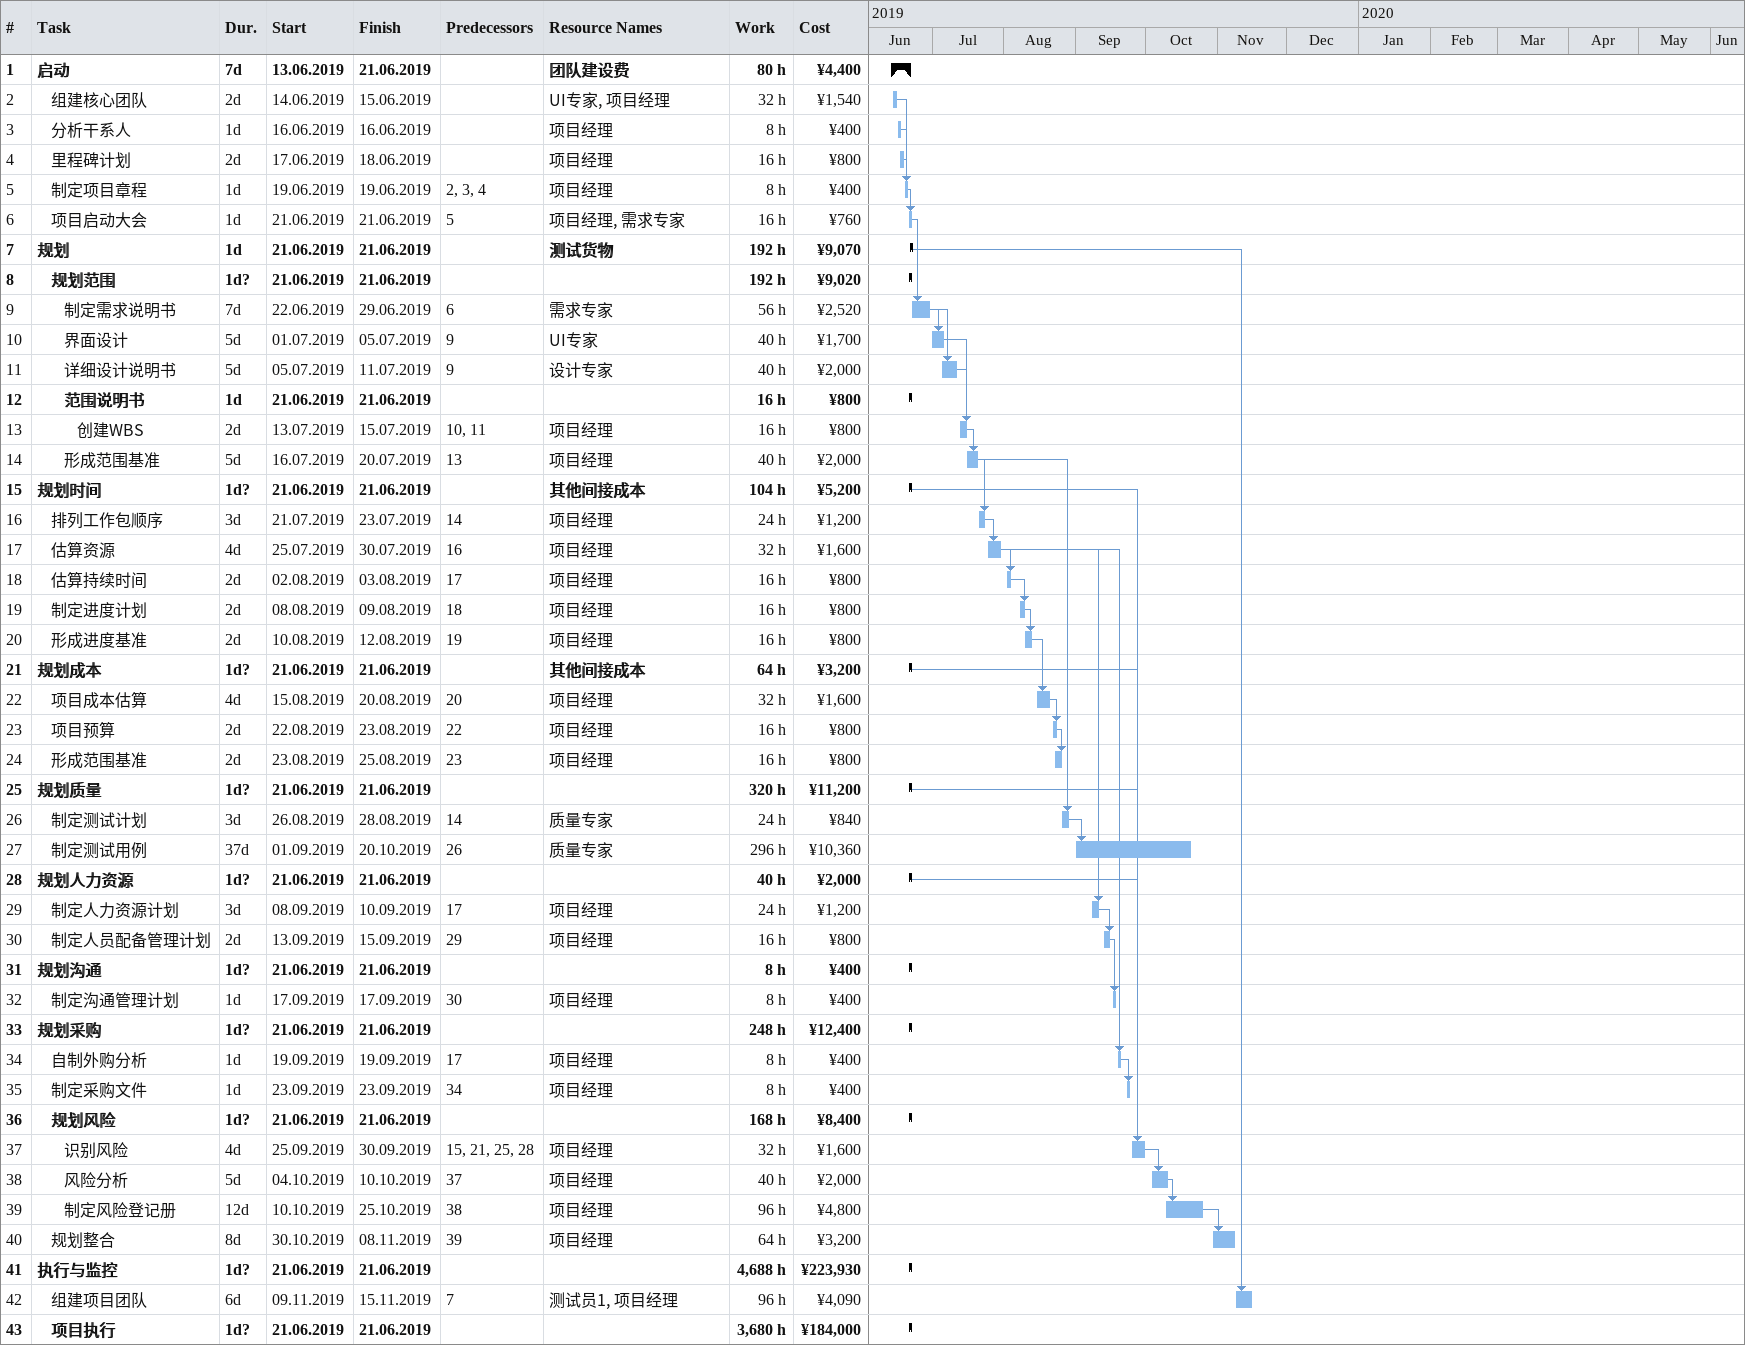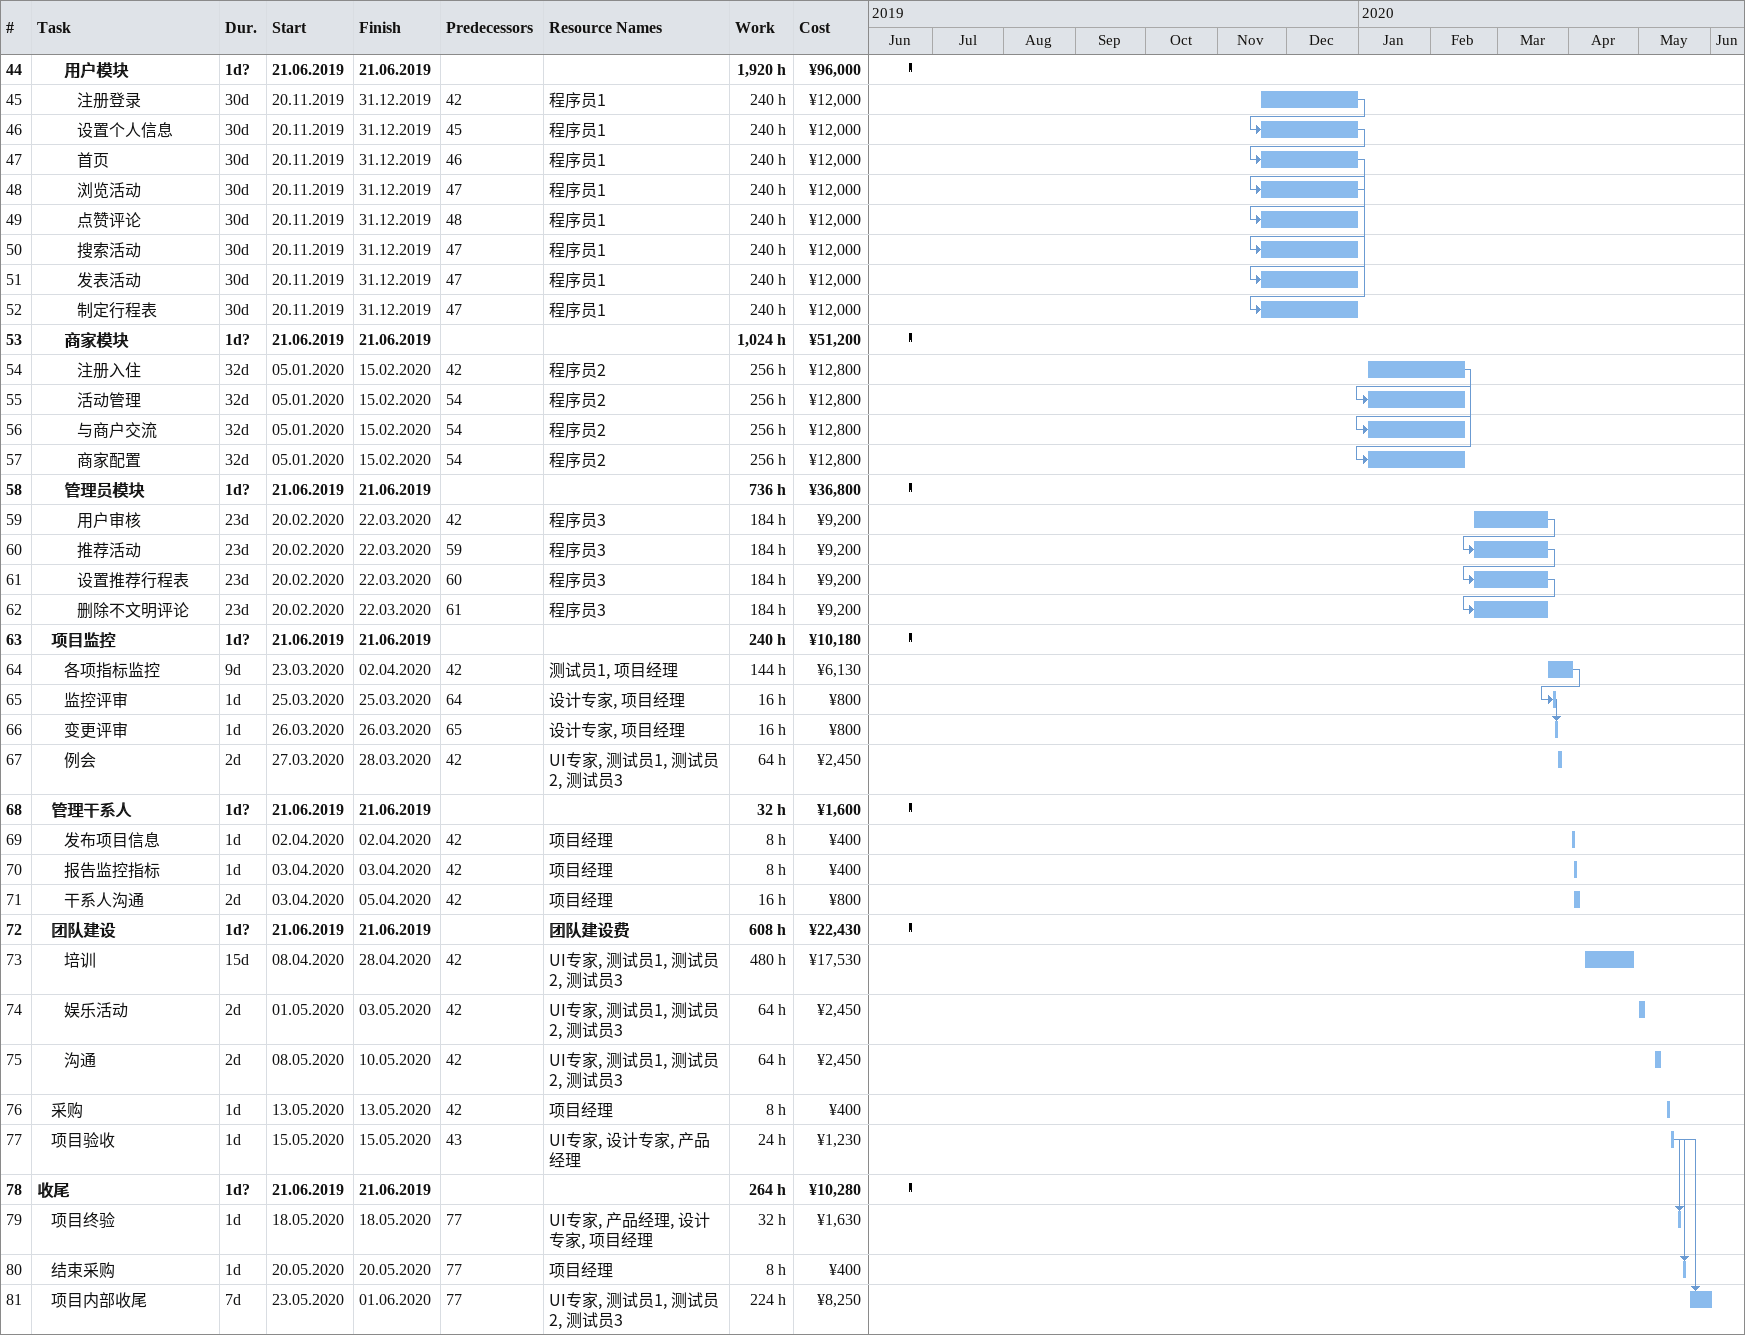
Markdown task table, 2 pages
| ID | Level | Task | Duration | Start | Finish | Predecessors | Resources | Work (h) | Cost (¥) |
|---|---|---|---|---|---|---|---|---|---|
| 1 | 1 | **启动** | 7d | 2019-06-13 | 2019-06-21 |  | 团队建设费 | 80 | 4400 |
| 2 | 2 | 组建核心团队 | 2d | 2019-06-14 | 2019-06-15 |  | UI专家, 项目经理 | 32 | 1540 |
| 3 | 2 | 分析干系人 | 1d | 2019-06-16 | 2019-06-16 |  | 项目经理 | 8 | 400 |
| 4 | 2 | 里程碑计划 | 2d | 2019-06-17 | 2019-06-18 |  | 项目经理 | 16 | 800 |
| 5 | 2 | 制定项目章程 | 1d | 2019-06-19 | 2019-06-19 | 2, 3, 4 | 项目经理 | 8 | 400 |
| 6 | 2 | 项目启动大会 | 1d | 2019-06-21 | 2019-06-21 | 5 | 项目经理, 需求专家 | 16 | 760 |
| 7 | 1 | **规划** | 1d | 2019-06-21 | 2019-06-21 |  | 测试货物 | 192 | 9070 |
| 8 | 2 | **规划范围** | 1d? | 2019-06-21 | 2019-06-21 |  |  | 192 | 9020 |
| 9 | 3 | 制定需求说明书 | 7d | 2019-06-22 | 2019-06-29 | 6 | 需求专家 | 56 | 2520 |
| 10 | 3 | 界面设计 | 5d | 2019-07-01 | 2019-07-05 | 9 | UI专家 | 40 | 1700 |
| 11 | 3 | 详细设计说明书 | 5d | 2019-07-05 | 2019-07-11 | 9 | 设计专家 | 40 | 2000 |
| 12 | 3 | **范围说明书** | 1d | 2019-06-21 | 2019-06-21 |  |  | 16 | 800 |
| 13 | 4 | 创建WBS | 2d | 2019-07-13 | 2019-07-15 | 10, 11 | 项目经理 | 16 | 800 |
| 14 | 3 | 形成范围基准 | 5d | 2019-07-16 | 2019-07-20 | 13 | 项目经理 | 40 | 2000 |
| 15 | 1 | **规划时间** | 1d? | 2019-06-21 | 2019-06-21 |  | 其他间接成本 | 104 | 5200 |
| 16 | 2 | 排列工作包顺序 | 3d | 2019-07-21 | 2019-07-23 | 14 | 项目经理 | 24 | 1200 |
| 17 | 2 | 估算资源 | 4d | 2019-07-25 | 2019-07-30 | 16 | 项目经理 | 32 | 1600 |
| 18 | 2 | 估算持续时间 | 2d | 2019-08-02 | 2019-08-03 | 17 | 项目经理 | 16 | 800 |
| 19 | 2 | 制定进度计划 | 2d | 2019-08-08 | 2019-08-09 | 18 | 项目经理 | 16 | 800 |
| 20 | 2 | 形成进度基准 | 2d | 2019-08-10 | 2019-08-12 | 19 | 项目经理 | 16 | 800 |
| 21 | 1 | **规划成本** | 1d? | 2019-06-21 | 2019-06-21 |  | 其他间接成本 | 64 | 3200 |
| 22 | 2 | 项目成本估算 | 4d | 2019-08-15 | 2019-08-20 | 20 | 项目经理 | 32 | 1600 |
| 23 | 2 | 项目预算 | 2d | 2019-08-22 | 2019-08-23 | 22 | 项目经理 | 16 | 800 |
| 24 | 2 | 形成范围基准 | 2d | 2019-08-23 | 2019-08-25 | 23 | 项目经理 | 16 | 800 |
| 25 | 1 | **规划质量** | 1d? | 2019-06-21 | 2019-06-21 |  |  | 320 | 11200 |
| 26 | 2 | 制定测试计划 | 3d | 2019-08-26 | 2019-08-28 | 14 | 质量专家 | 24 | 840 |
| 27 | 2 | 制定测试用例 | 37d | 2019-09-01 | 2019-10-20 | 26 | 质量专家 | 296 | 10360 |
| 28 | 1 | **规划人力资源** | 1d? | 2019-06-21 | 2019-06-21 |  |  | 40 | 2000 |
| 29 | 2 | 制定人力资源计划 | 3d | 2019-09-08 | 2019-09-10 | 17 | 项目经理 | 24 | 1200 |
| 30 | 2 | 制定人员配备管理计划 | 2d | 2019-09-13 | 2019-09-15 | 29 | 项目经理 | 16 | 800 |
| 31 | 1 | **规划沟通** | 1d? | 2019-06-21 | 2019-06-21 |  |  | 8 | 400 |
| 32 | 2 | 制定沟通管理计划 | 1d | 2019-09-17 | 2019-09-17 | 30 | 项目经理 | 8 | 400 |
| 33 | 1 | **规划采购** | 1d? | 2019-06-21 | 2019-06-21 |  |  | 248 | 12400 |
| 34 | 2 | 自制外购分析 | 1d | 2019-09-19 | 2019-09-19 | 17 | 项目经理 | 8 | 400 |
| 35 | 2 | 制定采购文件 | 1d | 2019-09-23 | 2019-09-23 | 34 | 项目经理 | 8 | 400 |
| 36 | 2 | **规划风险** | 1d? | 2019-06-21 | 2019-06-21 |  |  | 168 | 8400 |
| 37 | 3 | 识别风险 | 4d | 2019-09-25 | 2019-09-30 | 15, 21, 25, 28 | 项目经理 | 32 | 1600 |
| 38 | 3 | 风险分析 | 5d | 2019-10-04 | 2019-10-10 | 37 | 项目经理 | 40 | 2000 |
| 39 | 3 | 制定风险登记册 | 12d | 2019-10-10 | 2019-10-25 | 38 | 项目经理 | 96 | 4800 |
| 40 | 2 | 规划整合 | 8d | 2019-10-30 | 2019-11-08 | 39 | 项目经理 | 64 | 3200 |
| 41 | 1 | **执行与监控** | 1d? | 2019-06-21 | 2019-06-21 |  |  | 4688 | 223930 |
| 42 | 2 | 组建项目团队 | 6d | 2019-11-09 | 2019-11-15 | 7 | 测试员1, 项目经理 | 96 | 4090 |
| 43 | 2 | **项目执行** | 1d? | 2019-06-21 | 2019-06-21 |  |  | 3680 | 184000 |
| 44 | 3 | **用户模块** | 1d? | 2019-06-21 | 2019-06-21 |  |  | 1920 | 96000 |
| 45 | 4 | 注册登录 | 30d | 2019-11-20 | 2019-12-31 | 42 | 程序员1 | 240 | 12000 |
| 46 | 4 | 设置个人信息 | 30d | 2019-11-20 | 2019-12-31 | 45 | 程序员1 | 240 | 12000 |
| 47 | 4 | 首页 | 30d | 2019-11-20 | 2019-12-31 | 46 | 程序员1 | 240 | 12000 |
| 48 | 4 | 浏览活动 | 30d | 2019-11-20 | 2019-12-31 | 47 | 程序员1 | 240 | 12000 |
| 49 | 4 | 点赞评论 | 30d | 2019-11-20 | 2019-12-31 | 48 | 程序员1 | 240 | 12000 |
| 50 | 4 | 搜索活动 | 30d | 2019-11-20 | 2019-12-31 | 47 | 程序员1 | 240 | 12000 |
| 51 | 4 | 发表活动 | 30d | 2019-11-20 | 2019-12-31 | 47 | 程序员1 | 240 | 12000 |
| 52 | 4 | 制定行程表 | 30d | 2019-11-20 | 2019-12-31 | 47 | 程序员1 | 240 | 12000 |
| 53 | 3 | **商家模块** | 1d? | 2019-06-21 | 2019-06-21 |  |  | 1024 | 51200 |
| 54 | 4 | 注册入住 | 32d | 2020-01-05 | 2020-02-15 | 42 | 程序员2 | 256 | 12800 |
| 55 | 4 | 活动管理 | 32d | 2020-01-05 | 2020-02-15 | 54 | 程序员2 | 256 | 12800 |
| 56 | 4 | 与商户交流 | 32d | 2020-01-05 | 2020-02-15 | 54 | 程序员2 | 256 | 12800 |
| 57 | 4 | 商家配置 | 32d | 2020-01-05 | 2020-02-15 | 54 | 程序员2 | 256 | 12800 |
| 58 | 3 | **管理员模块** | 1d? | 2019-06-21 | 2019-06-21 |  |  | 736 | 36800 |
| 59 | 4 | 用户审核 | 23d | 2020-02-20 | 2020-03-22 | 42 | 程序员3 | 184 | 9200 |
| 60 | 4 | 推荐活动 | 23d | 2020-02-20 | 2020-03-22 | 59 | 程序员3 | 184 | 9200 |
| 61 | 4 | 设置推荐行程表 | 23d | 2020-02-20 | 2020-03-22 | 60 | 程序员3 | 184 | 9200 |
| 62 | 4 | 删除不文明评论 | 23d | 2020-02-20 | 2020-03-22 | 61 | 程序员3 | 184 | 9200 |
| 63 | 2 | **项目监控** | 1d? | 2019-06-21 | 2019-06-21 |  |  | 240 | 10180 |
| 64 | 3 | 各项指标监控 | 9d | 2020-03-23 | 2020-04-02 | 42 | 测试员1, 项目经理 | 144 | 6130 |
| 65 | 3 | 监控评审 | 1d | 2020-03-25 | 2020-03-25 | 64 | 设计专家, 项目经理 | 16 | 800 |
| 66 | 3 | 变更评审 | 1d | 2020-03-26 | 2020-03-26 | 65 | 设计专家, 项目经理 | 16 | 800 |
| 67 | 3 | 例会 | 2d | 2020-03-27 | 2020-03-28 | 42 | UI专家, 测试员1, 测试员2, 测试员3 | 64 | 2450 |
| 68 | 2 | **管理干系人** | 1d? | 2019-06-21 | 2019-06-21 |  |  | 32 | 1600 |
| 69 | 3 | 发布项目信息 | 1d | 2020-04-02 | 2020-04-02 | 42 | 项目经理 | 8 | 400 |
| 70 | 3 | 报告监控指标 | 1d | 2020-04-03 | 2020-04-03 | 42 | 项目经理 | 8 | 400 |
| 71 | 3 | 干系人沟通 | 2d | 2020-04-03 | 2020-04-05 | 42 | 项目经理 | 16 | 800 |
| 72 | 2 | **团队建设** | 1d? | 2019-06-21 | 2019-06-21 |  | 团队建设费 | 608 | 22430 |
| 73 | 3 | 培训 | 15d | 2020-04-08 | 2020-04-28 | 42 | UI专家, 测试员1, 测试员2, 测试员3 | 480 | 17530 |
| 74 | 3 | 娱乐活动 | 2d | 2020-05-01 | 2020-05-03 | 42 | UI专家, 测试员1, 测试员2, 测试员3 | 64 | 2450 |
| 75 | 3 | 沟通 | 2d | 2020-05-08 | 2020-05-10 | 42 | UI专家, 测试员1, 测试员2, 测试员3 | 64 | 2450 |
| 76 | 2 | 采购 | 1d | 2020-05-13 | 2020-05-13 | 42 | 项目经理 | 8 | 400 |
| 77 | 2 | 项目验收 | 1d | 2020-05-15 | 2020-05-15 | 43 | UI专家, 设计专家, 产品经理 | 24 | 1230 |
| 78 | 1 | **收尾** | 1d? | 2019-06-21 | 2019-06-21 |  |  | 264 | 10280 |
| 79 | 2 | 项目终验 | 1d | 2020-05-18 | 2020-05-18 | 77 | UI专家, 产品经理, 设计专家, 项目经理 | 32 | 1630 |
| 80 | 2 | 结束采购 | 1d | 2020-05-20 | 2020-05-20 | 77 | 项目经理 | 8 | 400 |
| 81 | 2 | 项目内部收尾 | 7d | 2020-05-23 | 2020-06-01 | 77 | UI专家, 测试员1, 测试员2, 测试员3 | 224 | 8250 |
